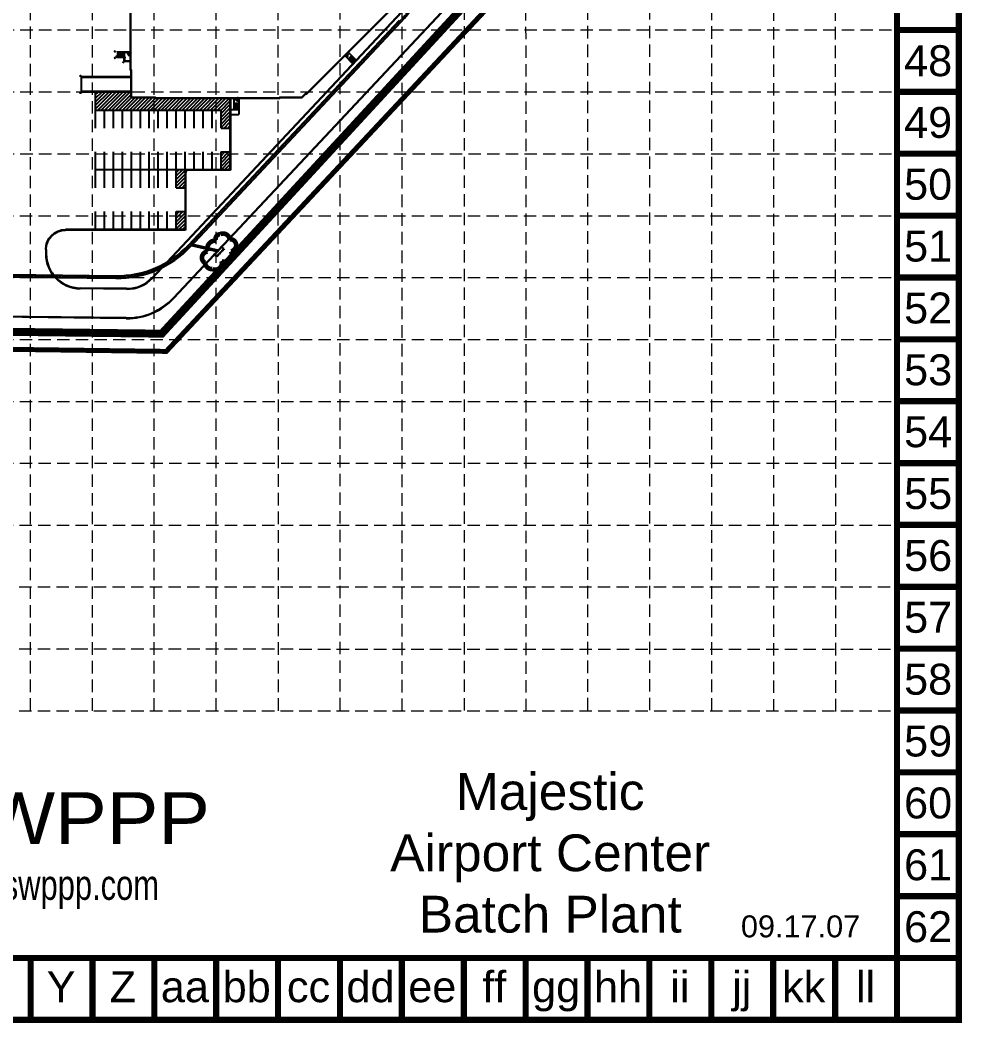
# Model space of a CAD drawing. Header units: inches. Extents: x 2412594 to 2415086, y 7034205 to 7038188.
# Drawn here: x 2414141 to 2415086, y 7034205 to 7035212 of the extents above; entities that cross this region are included whole.
import ezdxf
from ezdxf.enums import TextEntityAlignment as Align

# ---------------------------------------------------------------- set-up
doc = ezdxf.new("R2010")
doc.units = ezdxf.units.IN
doc.header["$MEASUREMENT"] = 0
doc.linetypes.add('2752-06.112 Base Storm$0$CNTRLN', pattern=[1.125, 0.75, -0.125, 0.125, -0.125])
doc.linetypes.add('HIDDEN', pattern=[0.375, 0.25, -0.125])
for name, color, linetype in [('2752-06.112 Base Storm$0$P-STORM', 11, 'Continuous'), ('BASE', 7, 'Continuous'), ('GRID', 254, 'HIDDEN'), ('LEGEND', 7, 'Continuous'), ('LIMITS OF DISTURBANCE', 1, 'HIDDEN'), ('LOGO', 7, 'Continuous'), ('P-BLDG', 7, 'Continuous'), ('P-PVMT', 3, 'Continuous'), ('P-STRIPE', 10, 'Continuous'), ('SILT FENCE', 200, 'Continuous'), ('STORM', 5, '2752-06.112 Base Storm$0$CNTRLN')]:
    doc.layers.add(name, color=color, linetype=linetype)
doc.styles.add('LOGO1', font='ROCKEB.TTF', dxfattribs={"height": 25})
doc.styles.get("Standard").update_dxf_attribs({"font": 'ARIAL.TTF'})
pattern_1 = [(45, (-11869.0322, -12555.78), (-1.767766953, 1.767766953), [])]

# ---------------------------------------------------------------- blocks, each defined once
blk = doc.blocks.new('new logo')
at = {"layer": 'LOGO'}
h = blk.add_hatch(color=170, dxfattribs=at)
h.paths.add_polyline_path([(67.43, 44.06), (66.82, 44.7), (66.35, 45.25), (65.96, 45.76), (65.54, 46.4), (65.09, 47.19), (64.7, 47.94), (64.44, 48.47), (64.18, 49.02), (63.92, 49.58), (63.67, 50.15), (63.31, 50.99), (62.9, 52), (62.6, 52.78), (62.42, 53.27), (62.25, 53.75), (62.07, 54.23), (61.88, 54.72), (61.69, 55.22), (61.48, 55.74), (61.26, 56.27), (61.03, 56.81), (60.78, 57.37), (60.52, 57.93), (60.25, 58.5), (59.96, 59.07), (59.66, 59.64), (59.34, 60.2), (59.02, 60.77), (58.68, 61.32), (58.34, 61.87), (57.99, 62.4), (57.64, 62.91), (57.29, 63.4), (56.95, 63.87), (56.61, 64.32), (56.27, 64.74), (55.93, 65.14), (55.58, 65.53), (55.23, 65.91), (54.91, 66.23), (53.98, 66.22), (52.92, 66.33), (52.05, 66.5), (51.45, 66.64), (50.85, 66.81), (50.26, 67.01), (49.41, 67.35), (48.33, 67.91), (47.34, 68.56), (46.46, 69.26), (45.69, 70.02), (45.01, 70.79), (44.44, 71.52), (43.98, 72.16), (43.6, 72.69), (43.42, 72.95), (43.25, 73.18), (43.1, 73.38), (42.96, 73.53), (42.85, 73.65), (42.75, 73.73), (42.66, 73.76), (42.59, 73.76), (42.53, 73.71), (42.48, 73.63), (42.43, 73.52), (42.38, 73.38), (42.33, 73.22), (42.19, 72.76), (41.96, 72.1), (41.67, 71.46), (41.36, 70.91), (40.98, 70.34), (40.53, 69.77), (40.01, 69.21), (39.42, 68.67), (38.77, 68.17), (38.06, 67.7), (37.31, 67.27), (36.53, 66.9), (35.73, 66.59), (34.88, 66.34), (33.96, 66.14), (32.97, 65.99), (31.89, 65.9), (30.76, 65.86), (29.65, 65.89), (28.59, 65.97), (27.62, 66.13), (26.71, 66.36), (25.83, 66.67), (24.95, 67.08), (24.08, 67.58), (23.21, 68.18), (22.36, 68.88), (21.76, 69.47), (21.37, 69.89), (20.98, 70.36), (20.61, 70.88), (20.24, 71.46), (19.89, 72.13), (19.54, 72.89), (19.19, 73.77), (18.85, 74.77, -0.595729), (106.28, 106.77), (106.97, 107.48), (107.53, 108.05), (108.12, 108.64, 37.93689), (112.29, 104.53), (112.05, 104.24), (111.57, 103.66), (111.09, 103.06), (110.61, 102.47, -0.146449), (123.57, 75.01), (123.33, 74.47), (123.13, 73.97), (122.94, 73.5), (122.77, 73.07), (122.51, 72.4), (122.22, 71.72), (121.9, 71.1), (121.52, 70.53), (121.11, 70), (120.66, 69.51), (120.15, 69.03), (119.62, 68.57), (119.04, 68.14), (118.44, 67.73), (117.81, 67.36), (117.15, 67.03), (116.47, 66.74), (115.76, 66.49), (115.03, 66.28), (114.28, 66.11), (113.5, 65.97), (112.72, 65.88), (111.92, 65.82), (111.11, 65.8), (110.29, 65.82), (109.44, 65.89), (108.56, 66.01), (107.66, 66.19), (106.75, 66.43), (105.88, 66.73), (105.05, 67.1), (104.26, 67.53), (103.5, 68.04), (102.78, 68.61), (102.07, 69.26), (101.4, 69.96), (100.78, 70.68), (100.24, 71.38), (99.83, 72.02), (99.55, 72.52), (99.4, 72.79), (99.26, 73.03), (99.13, 73.24), (99.02, 73.4), (98.92, 73.52), (98.82, 73.58), (98.72, 73.6), (98.63, 73.58), (98.54, 73.51), (98.45, 73.42), (98.36, 73.3), (98.26, 73.16), (98.17, 73), (98.06, 72.83), (97.8, 72.39), (97.42, 71.81), (96.93, 71.14), (96.41, 70.55), (95.93, 70.06), (95.41, 69.58), (94.84, 69.11), (94.21, 68.65), (93.52, 68.19), (92.75, 67.74), (91.9, 67.28), (90.95, 66.85), (90.08, 66.57), (89.39, 66.39), (88.62, 66.22), (87.78, 66.08), (87.59, 65.61), (87.38, 65.07), (87.13, 64.45), (86.86, 63.76), (86.57, 63), (86.26, 62.19), (85.94, 61.33), (85.6, 60.44), (85.25, 59.53), (84.91, 58.59), (84.56, 57.66), (84.21, 56.72), (83.87, 55.8), (83.53, 54.89), (83.21, 54.02), (82.9, 53.18), (82.61, 52.38), (82.34, 51.64), (82.09, 50.96), (81.86, 50.33), (81.65, 49.76), (81.33, 48.95), (80.94, 48.06), (80.54, 47.29), (80.1, 46.58), (79.62, 45.94), (79.13, 45.36), (78.61, 44.81), (78.1, 44.32), (77.57, 43.87), (77.04, 43.47), (76.48, 43.12), (75.9, 42.81), (75.31, 42.55), (74.58, 42.28), (73.74, 42.05), (72.97, 41.94), (72.25, 41.93), (71.55, 42.04), (70.87, 42.22), (70.06, 42.5), (69.36, 42.77), (68.67, 43.11), (68.04, 43.53)])
h.paths.add_polyline_path([(71.76, 72.04), (70.7, 73.9), (70.07, 75.23), (69.69, 74.29), (68.67, 72.59), (67.85, 71.67), (67.95, 71.51), (68.11, 71.24), (68.27, 70.99), (68.41, 70.76), (68.55, 70.55), (68.68, 70.37), (68.8, 70.21), (68.92, 70.07), (69.04, 69.95), (69.15, 69.84), (69.26, 69.75), (69.37, 69.67), (69.48, 69.59), (69.59, 69.52), (69.7, 69.46), (69.82, 69.41), (69.94, 69.36), (70.05, 69.32), (70.17, 69.28), (70.29, 69.25), (70.41, 69.22), (70.53, 69.2), (70.64, 69.18), (70.76, 69.17), (70.88, 69.16), (71, 69.15), (71.11, 69.15), (71.22, 69.16), (71.33, 69.17), (71.44, 69.19), (71.54, 69.21), (71.64, 69.24), (71.74, 69.27), (71.84, 69.31), (71.94, 69.35), (72.04, 69.4), (72.14, 69.45), (72.24, 69.51), (72.35, 69.58), (72.45, 69.65), (72.56, 69.72), (72.67, 69.81), (72.78, 69.9), (72.89, 70), (73, 70.1), (73.11, 70.21), (73.22, 70.34), (73.3, 70.42), (72.52, 71.08)], flags=17)
blk.add_hatch(color=240, dxfattribs=at).paths.add_polyline_path([(117.73, 117.3), (118.86, 118.16), (119.82, 118.88), (120.63, 119.47), (121.31, 119.95), (121.89, 120.34), (122.37, 120.64), (122.78, 120.89), (123.13, 121.1), (123.45, 121.27), (123.73, 121.42), (123.99, 121.55), (124.22, 121.67), (124.44, 121.77), (124.65, 121.85), (124.84, 121.93), (125.03, 122.01), (125.21, 122.09), (125.4, 122.16), (125.58, 122.23), (125.76, 122.3), (125.93, 122.37), (126.1, 122.44), (126.26, 122.49), (126.41, 122.55), (126.56, 122.6), (126.69, 122.64), (126.82, 122.67), (126.95, 122.71), (127.06, 122.73), (127.18, 122.76), (127.29, 122.78), (127.39, 122.79), (127.5, 122.8), (127.6, 122.81), (127.7, 122.82), (127.79, 122.82), (127.89, 122.82), (127.98, 122.82), (128.06, 122.81), (128.14, 122.8), (128.22, 122.79), (128.29, 122.78), (128.35, 122.76), (128.42, 122.74), (128.47, 122.72), (128.52, 122.7), (128.57, 122.67), (128.62, 122.64), (128.65, 122.61), (128.69, 122.57), (128.72, 122.53), (128.75, 122.49), (128.77, 122.44), (128.79, 122.39), (128.81, 122.34), (128.82, 122.28), (128.83, 122.21), (128.84, 122.14), (128.84, 122.07), (128.84, 122), (128.83, 121.92), (128.82, 121.84), (128.81, 121.76), (128.79, 121.68), (128.77, 121.6), (128.74, 121.52), (128.7, 121.44), (128.66, 121.35), (128.61, 121.26), (128.56, 121.16), (128.5, 121.06), (128.43, 120.95), (128.35, 120.83), (128.27, 120.7), (128.18, 120.57), (128.08, 120.42), (127.96, 120.27), (127.85, 120.12), (127.71, 119.96), (127.57, 119.79), (127.42, 119.62), (127.25, 119.44), (127.06, 119.24), (126.84, 119.03), (126.58, 118.79), (126.28, 118.52), (125.94, 118.21), (125.54, 117.86), (125.08, 117.47), (124.58, 117.04), (124.04, 116.57), (123.48, 116.08), (122.89, 115.57), (122.3, 115.05), (121.71, 114.53), (121.13, 114.01), (120.58, 113.5), (120.04, 112.99), (119.52, 112.49), (119.01, 111.99), (118.51, 111.49), (118.02, 110.99), (117.53, 110.47), (117.03, 109.94), (116.53, 109.4), (116.03, 108.85), (115.52, 108.29), (115.02, 107.71), (114.51, 107.14), (114.01, 106.56), (113.51, 105.98), (113.02, 105.4), (112.54, 104.82), (112.05, 104.24), (111.57, 103.66), (111.09, 103.06), (110.59, 102.44), (110.09, 101.8), (109.56, 101.13), (109.02, 100.43), (108.45, 99.68), (107.87, 98.9), (107.27, 98.1), (106.66, 97.27), (106.04, 96.43), (105.43, 95.59), (104.82, 94.74), (104.23, 93.91), (103.65, 93.08), (103.08, 92.27), (102.52, 91.46), (101.97, 90.65), (101.42, 89.84), (100.87, 89.01), (100.32, 88.18), (99.77, 87.33), (99.2, 86.45), (98.63, 85.56), (98.06, 84.66), (97.5, 83.76), (96.94, 82.87), (96.4, 81.99), (95.88, 81.13), (95.38, 80.29), (94.91, 79.49), (94.46, 78.72), (94.03, 77.96), (93.61, 77.23), (93.21, 76.5), (92.81, 75.77), (92.41, 75.04), (92.01, 74.29), (91.6, 73.54), (91.18, 72.77), (90.78, 72.02), (90.38, 71.27), (90, 70.56), (89.64, 69.88), (89.31, 69.25), (89.01, 68.69), (88.75, 68.19), (88.53, 67.74), (88.33, 67.32), (88.15, 66.92), (87.97, 66.52), (87.78, 66.08), (87.59, 65.61), (87.38, 65.07), (87.13, 64.45), (86.86, 63.76), (86.57, 63), (86.26, 62.19), (85.94, 61.33), (85.6, 60.44), (85.25, 59.53), (84.91, 58.59), (84.56, 57.66), (84.21, 56.72), (83.87, 55.8), (83.53, 54.89), (83.21, 54.02), (82.9, 53.18), (82.61, 52.38), (82.34, 51.64), (82.09, 50.96), (81.86, 50.33), (81.65, 49.76), (81.44, 49.23), (81.24, 48.75), (81.04, 48.29), (80.84, 47.87), (80.64, 47.48), (80.43, 47.11), (80.2, 46.75), (79.97, 46.41), (79.73, 46.09), (79.49, 45.78), (79.24, 45.49), (78.99, 45.21), (78.74, 44.95), (78.48, 44.69), (78.23, 44.45), (77.97, 44.21), (77.71, 43.99), (77.44, 43.78), (77.17, 43.58), (76.9, 43.39), (76.62, 43.21), (76.33, 43.04), (76.04, 42.89), (75.75, 42.75), (75.45, 42.62), (75.16, 42.5), (74.87, 42.39), (74.58, 42.29), (74.3, 42.2), (74.02, 42.13), (73.75, 42.07), (73.49, 42.02), (73.23, 41.98), (72.98, 41.95), (72.73, 41.94), (72.49, 41.93), (72.24, 41.94), (72.01, 41.97), (71.77, 42), (71.53, 42.05), (71.3, 42.11), (71.06, 42.17), (70.83, 42.24), (70.59, 42.32), (70.35, 42.4), (70.12, 42.48), (69.88, 42.57), (69.64, 42.66), (69.4, 42.76), (69.16, 42.87), (68.93, 42.98), (68.69, 43.11), (68.47, 43.25), (68.25, 43.39), (68.04, 43.55), (67.83, 43.72), (67.62, 43.9), (67.42, 44.09), (67.22, 44.28), (67.03, 44.49), (66.83, 44.69), (66.64, 44.9), (66.45, 45.13), (66.26, 45.36), (66.06, 45.62), (65.86, 45.91), (65.65, 46.23), (65.43, 46.59), (65.2, 47), (64.96, 47.45), (64.7, 47.94), (64.44, 48.47), (64.18, 49.02), (63.92, 49.58), (63.67, 50.15), (63.43, 50.71), (63.2, 51.26), (62.99, 51.78), (62.79, 52.29), (62.6, 52.78), (62.42, 53.27), (62.25, 53.75), (62.07, 54.23), (61.88, 54.72), (61.69, 55.22), (61.48, 55.74), (61.26, 56.27), (61.03, 56.81), (60.78, 57.37), (60.52, 57.93), (60.25, 58.5), (59.96, 59.07), (59.66, 59.64), (59.34, 60.2), (59.02, 60.77), (58.68, 61.32), (58.34, 61.87), (57.99, 62.4), (57.64, 62.91), (57.29, 63.4), (56.95, 63.87), (56.61, 64.32), (56.27, 64.74), (55.93, 65.14), (55.58, 65.53), (55.23, 65.91), (54.86, 66.28), (54.49, 66.65), (54.09, 67.01), (53.68, 67.39), (53.25, 67.76), (52.81, 68.14), (52.35, 68.52), (51.89, 68.9), (51.42, 69.28), (50.95, 69.66), (50.48, 70.04), (50.01, 70.41), (49.54, 70.78), (49.09, 71.13), (48.65, 71.47), (48.24, 71.8), (47.84, 72.11), (47.47, 72.4), (47.14, 72.66), (46.83, 72.9), (46.56, 73.11), (46.32, 73.3), (46.11, 73.47), (45.92, 73.63), (45.75, 73.78), (45.6, 73.92), (45.46, 74.05), (45.34, 74.18), (45.23, 74.31), (45.13, 74.44), (45.04, 74.56), (44.96, 74.69), (44.9, 74.82), (44.84, 74.96), (44.8, 75.1), (44.76, 75.24), (44.73, 75.39), (44.72, 75.54), (44.71, 75.69), (44.7, 75.84), (44.71, 75.99), (44.72, 76.15), (44.75, 76.3), (44.78, 76.45), (44.81, 76.6), (44.86, 76.75), (44.92, 76.9), (44.99, 77.06), (45.07, 77.23), (45.17, 77.4), (45.29, 77.59), (45.42, 77.8), (45.57, 78.01), (45.73, 78.24), (45.91, 78.48), (46.11, 78.73), (46.32, 78.99), (46.55, 79.26), (46.8, 79.54), (47.06, 79.83), (47.33, 80.13), (47.62, 80.43), (47.91, 80.73), (48.21, 81.04), (48.52, 81.34), (48.84, 81.64), (49.16, 81.93), (49.48, 82.21), (49.79, 82.48), (50.1, 82.74), (50.41, 82.98), (50.7, 83.21), (50.98, 83.42), (51.24, 83.62), (51.49, 83.79), (51.7, 83.95), (51.9, 84.08), (52.08, 84.19), (52.25, 84.29), (52.4, 84.38), (52.55, 84.45), (52.68, 84.51), (52.82, 84.56), (52.95, 84.61), (53.08, 84.64), (53.21, 84.67), (53.34, 84.69), (53.47, 84.7), (53.6, 84.7), (53.72, 84.69), (53.85, 84.68), (53.97, 84.65), (54.1, 84.62), (54.22, 84.58), (54.35, 84.54), (54.48, 84.48), (54.61, 84.43), (54.74, 84.36), (54.88, 84.3), (55.02, 84.23), (55.17, 84.15), (55.34, 84.06), (55.51, 83.97), (55.7, 83.86), (55.91, 83.73), (56.14, 83.59), (56.4, 83.42), (56.68, 83.23), (56.99, 83.01), (57.32, 82.78), (57.67, 82.53), (58.03, 82.27), (58.4, 81.99), (58.79, 81.71), (59.18, 81.42), (59.57, 81.13), (59.97, 80.83), (60.37, 80.53), (60.76, 80.22), (61.15, 79.91), (61.54, 79.59), (61.91, 79.27), (62.28, 78.93), (62.64, 78.6), (62.98, 78.25), (63.32, 77.9), (63.65, 77.54), (63.97, 77.17), (64.29, 76.79), (64.6, 76.4), (64.91, 76.01), (65.22, 75.6), (65.52, 75.19), (65.82, 74.78), (66.11, 74.37), (66.39, 73.96), (66.66, 73.57), (66.91, 73.18), (67.15, 72.81), (67.37, 72.45), (67.58, 72.12), (67.77, 71.8), (67.95, 71.51), (68.11, 71.24), (68.27, 70.99), (68.41, 70.76), (68.55, 70.55), (68.68, 70.37), (68.8, 70.21), (68.92, 70.07), (69.04, 69.95), (69.15, 69.84), (69.26, 69.75), (69.37, 69.67), (69.48, 69.59), (69.59, 69.52), (69.7, 69.46), (69.82, 69.41), (69.94, 69.36), (70.05, 69.32), (70.17, 69.28), (70.29, 69.25), (70.41, 69.22), (70.53, 69.2), (70.64, 69.18), (70.76, 69.17), (70.88, 69.16), (71, 69.15), (71.11, 69.15), (71.22, 69.16), (71.33, 69.17), (71.44, 69.19), (71.54, 69.21), (71.64, 69.24), (71.74, 69.27), (71.84, 69.31), (71.94, 69.35), (72.04, 69.4), (72.14, 69.45), (72.24, 69.51), (72.35, 69.58), (72.45, 69.65), (72.56, 69.72), (72.67, 69.81), (72.78, 69.9), (72.89, 70), (73, 70.1), (73.11, 70.21), (73.22, 70.34), (73.34, 70.47), (73.46, 70.61), (73.58, 70.77), (73.72, 70.94), (73.85, 71.12), (74, 71.32), (74.15, 71.53), (74.32, 71.77), (74.5, 72.01), (74.68, 72.27), (74.88, 72.55), (75.09, 72.84), (75.32, 73.15), (75.56, 73.46), (75.82, 73.79), (76.09, 74.14), (76.37, 74.49), (76.67, 74.87), (76.99, 75.25), (77.32, 75.65), (77.66, 76.07), (78.02, 76.5), (78.39, 76.95), (78.77, 77.42), (79.18, 77.91), (79.6, 78.4), (80.03, 78.92), (80.49, 79.45), (80.96, 80), (81.46, 80.56), (81.97, 81.13), (82.5, 81.72), (83.04, 82.31), (83.59, 82.91), (84.14, 83.51), (84.68, 84.1), (85.22, 84.68), (85.74, 85.25), (86.24, 85.81), (86.73, 86.35), (87.2, 86.89), (87.67, 87.41), (88.13, 87.94), (88.59, 88.46), (89.06, 88.98), (89.53, 89.52), (90.01, 90.05), (90.5, 90.6), (91, 91.16), (91.52, 91.73), (92.06, 92.31), (92.61, 92.9), (93.18, 93.5), (93.77, 94.12), (94.38, 94.75), (95.01, 95.39), (95.64, 96.03), (96.28, 96.68), (96.92, 97.32), (97.56, 97.96), (98.19, 98.58), (98.8, 99.19), (99.39, 99.77), (99.96, 100.34), (100.52, 100.9), (101.07, 101.45), (101.61, 101.98), (102.14, 102.52), (102.66, 103.05), (103.19, 103.59), (103.72, 104.13), (104.25, 104.67), (104.78, 105.23), (105.32, 105.78), (105.86, 106.34), (106.41, 106.91), (106.97, 107.48), (107.53, 108.05), (108.11, 108.62), (108.69, 109.2), (109.27, 109.77), (109.86, 110.34), (110.45, 110.91), (111.04, 111.47), (111.62, 112.02), (112.2, 112.56), (112.77, 113.1), (113.35, 113.62), (113.95, 114.16), (114.58, 114.71), (115.26, 115.3), (116.01, 115.91), (116.82, 116.58)])
at = {"layer": 'LOGO', "style": 'LOGO1'}
for s, height, width, p in [('SWPPP', 31.324, 1.115, (136.96, 67.05)), ('www.swppp.com', 18.1118, 0.77, (135.01, 33.35))]:
    blk.add_text(s, height=height, dxfattribs=dict(at, width=width)).set_placement(p)

msp = doc.modelspace()

# ---------------------------------------------------------------- hatches: boundary and pattern name
at = {"layer": 'P-STRIPE'}
h = msp.add_hatch(dxfattribs=at)
h.set_pattern_fill('ANSI31', color=252, scale=20, style=0)
h.set_pattern_definition(pattern_1)
h.paths.add_polyline_path([(2414342.4, 7035079.7), (2414351.4, 7035079.7), (2414351.4, 7035061.7), (2414342.4, 7035061.7)])
h = msp.add_hatch(dxfattribs=at)
h.set_pattern_fill('ANSI31', color=252, scale=20, style=0)
h.set_pattern_definition(pattern_1)
h.paths.add_polyline_path([(2414297.4, 7035061.7), (2414306.4, 7035061.7), (2414306.4, 7035043.7), (2414297.4, 7035043.7)])
h.paths.add_polyline_path([(2414297.4, 7035019.7), (2414306.4, 7035019.7), (2414306.4, 7035001.7), (2414297.4, 7035001.7)])

# ---------------------------------------------------------------- linework, layer by layer
at = {"layer": '2752-06.112 Base Storm$0$P-STORM', "color": 5}
msp.add_line((2414314.4, 7034991.2), (2414521.5, 7035212.1), dxfattribs=at)
for points in [[(2414316.3, 7034989.5), (2414523.3, 7035210.4, 0.19049), (2414550.7, 7035279.7), (2414550.7, 7035417.3), (2414568.7, 7035427.7), (2414586.9, 7035427.7)], [(2414049.4, 7034957.6), (2414236.8, 7034955.3, 0.210562), (2414310, 7034986.5), (2414314.4, 7034991.2)], [(2414034.9, 7034955.3), (2414236.7, 7034952.8, 0.210562), (2414311.9, 7034984.8), (2414312.7, 7034985.8)]]:
    msp.add_lwpolyline(points, format="xyb", dxfattribs=at)
for points in [[(2414313.9, 7034987), (2414316.3, 7034989.5)], [(2414312.7, 7034985.8), (2414339, 7034979.6)], [(2414313.9, 7034987), (2414340.2, 7034980.9)]]:
    msp.add_lwpolyline(points, dxfattribs=at)
at = {"layer": 'BASE', "const_width": 6.21}
for points in [[(2415083.3, 7034207.8), (2415083.3, 7038185.2), (2412597.5, 7038185.2), (2412597.5, 7034207.8)], [(2415021.2, 7034270), (2415021.2, 7038123.1), (2412659.6, 7038123.1), (2412659.6, 7034270)]]:
    msp.add_lwpolyline(points, close=True, dxfattribs=at)
for points in [[(2415083.3, 7035202.2), (2415021.2, 7035202.2)], [(2415083.3, 7035140), (2415021.2, 7035140)], [(2415083.3, 7035077.9), (2415021.2, 7035077.9)], [(2415083.3, 7035015.7), (2415021.2, 7035015.7)], [(2415083.3, 7034953.6), (2415021.2, 7034953.6)], [(2415083.3, 7034891.4), (2415021.2, 7034891.4)], [(2415083.3, 7034829.3), (2415021.2, 7034829.3)], [(2415083.3, 7034767.1), (2415021.2, 7034767.1)], [(2415083.3, 7034705), (2415021.2, 7034705)], [(2415083.3, 7034642.8), (2415021.2, 7034642.8)], [(2415083.3, 7034580.7), (2415021.2, 7034580.7)], [(2415083.3, 7034518.6), (2415021.2, 7034518.6)], [(2415083.3, 7034456.4), (2415021.2, 7034456.4)], [(2415083.3, 7034394.3), (2415021.2, 7034394.3)], [(2415083.3, 7034332.1), (2415021.2, 7034332.1)], [(2414151.2, 7034270), (2414151.2, 7034207.8)], [(2414213.3, 7034270), (2414213.3, 7034207.8)], [(2414275.4, 7034270), (2414275.4, 7034207.8)], [(2414337.6, 7034270), (2414337.6, 7034207.8)], [(2414399.7, 7034270), (2414399.7, 7034207.8)], [(2414461.9, 7034270), (2414461.9, 7034207.8)], [(2414524, 7034270), (2414524, 7034207.8)], [(2414586.2, 7034270), (2414586.2, 7034207.8)], [(2414648.3, 7034270), (2414648.3, 7034207.8)], [(2414710.5, 7034270), (2414710.5, 7034207.8)], [(2414772.6, 7034270), (2414772.6, 7034207.8)], [(2414834.8, 7034270), (2414834.8, 7034207.8)], [(2414896.9, 7034270), (2414896.9, 7034207.8)], [(2414959.1, 7034270), (2414959.1, 7034207.8)], [(2415021.2, 7034270), (2415021.2, 7034207.8)], [(2415083.3, 7034270), (2415021.2, 7034270)]]:
    msp.add_lwpolyline(points, dxfattribs=at)
at = {"layer": 'GRID', "color": 252, "linetype": 'HIDDEN', "lineweight": 0, "ltscale": 50}
for p, q in [((2414151.2, 7034518.3), (2414151.2, 7038123.1)), ((2414213.3, 7034518.3), (2414213.3, 7038123.1)), ((2414275.4, 7034518.3), (2414275.4, 7038123.1)), ((2414337.6, 7034518.3), (2414337.6, 7038123.1)), ((2414400, 7034518.4), (2414399.7, 7038123.1)), ((2414462.1, 7034518.8), (2414461.9, 7038123.1)), ((2414524.2, 7034518), (2414524, 7038123.1)), ((2414586.9, 7034518.6), (2414586.5, 7038124.4)), ((2414648.7, 7034517.9), (2414648.6, 7038124.4)), ((2414710.9, 7034518.7), (2414710.7, 7038124.4)), ((2414773.2, 7034518.9), (2414772.9, 7038124.4)), ((2414835.2, 7034518.4), (2414835, 7038124.4)), ((2414897.5, 7034517.5), (2414897.2, 7038124.4)), ((2414959.7, 7034517.7), (2414959.3, 7038124.4)), ((2412659.6, 7035202.2), (2415021.2, 7035202.2)), ((2412659.6, 7035140), (2415021.2, 7035140)), ((2412659.6, 7035077.9), (2415021.2, 7035077.9)), ((2412659, 7035015.5), (2415020.6, 7035015.5)), ((2412659, 7034953.4), (2415020.6, 7034953.4)), ((2412659, 7034891.2), (2415020.6, 7034891.2)), ((2412659, 7034829.1), (2415020.6, 7034829.1)), ((2412659, 7034766.9), (2415020.6, 7034766.9)), ((2412658.7, 7034704.8), (2415018.6, 7034704.7)), ((2412658.3, 7034642.5), (2415018.6, 7034642.9)), ((2412658.5, 7034580.5), (2415018.9, 7034580.3)), ((2412658.5, 7034518.6), (2415018.8, 7034518.2))]:
    msp.add_line(p, q, dxfattribs=at)
at = {"layer": 'LEGEND', "color": 170, "ltscale": 100, "const_width": 4.66}
msp.add_lwpolyline([(2414329.1, 7034979.6, 0.520567), (2414329.1, 7034979.6, 0.765195), (2414326.5, 7034968.1, 0.417879), (2414333.8, 7034962, 0.6649), (2414342.9, 7034970.1, 0.744833), (2414352.4, 7034979.9, 0.975642), (2414351, 7034992, 0.520567), (2414341.5, 7034997, 0.520567), (2414337.2, 7034990.6, 0.540264), (2414329.1, 7034979.6)], format="xyb", close=True, dxfattribs=at)
at = {"layer": 'LIMITS OF DISTURBANCE', "ltscale": 60, "const_width": 5}
msp.add_lwpolyline([(2414786.6, 7035859.9), (2414739.6, 7035922.3), (2414654.8, 7036041.9), (2414554.9, 7036272), (2414463.5, 7036453.6), (2414436.2, 7036571.2), (2414426.3, 7036933.7), (2413311.3, 7036935.3), (2413183.8, 7036923.4), (2413173.1, 7036917.9), (2413161.8, 7036918.8), (2413145.9, 7036915.1), (2413063.5, 7036887), (2413070, 7036868.3), (2413078.9, 7036845.7), (2413065.9, 7036577.3), (2413056.2, 7036041), (2413030.3, 7035479.1), (2413017.3, 7034896), (2414287.4, 7034879.3), (2414828, 7035457.4), (2414835.1, 7035727.4), (2414842.4, 7035789.6)], close=True, dxfattribs=at)
at = {"layer": 'P-BLDG', "color": 9, "linetype": 'Continuous', "lineweight": 30}
for p, q in [((2414237.8, 7035179.8), (2414237.8, 7035179.9)), ((2414237.8, 7035179.9), (2414251.4, 7035179.9)), ((2414237.8, 7035179.8), (2414251.4, 7035179.8)), ((2414238.7, 7035179.6), (2414238.7, 7035179.7)), ((2414239.6, 7035179.6), (2414239.6, 7035179.7)), ((2414240.5, 7035179.6), (2414240.5, 7035179.7)), ((2414241.4, 7035179.6), (2414241.4, 7035179.7)), ((2414242.3, 7035179.6), (2414242.3, 7035179.7)), ((2414243.3, 7035179.6), (2414243.3, 7035179.7)), ((2414244.2, 7035179.6), (2414244.2, 7035179.7)), ((2414245.1, 7035179.6), (2414245.1, 7035179.7)), ((2414236.8, 7035175.4), (2414245.4, 7035175.4)), ((2414236.8, 7035175.2), (2414236.8, 7035175.4)), ((2414236.8, 7035175.2), (2414245.4, 7035175.2)), ((2414237.8, 7035175.1), (2414245.4, 7035175.1)), ((2414237.8, 7035175), (2414237.8, 7035175.1)), ((2414237.8, 7035175), (2414245.3, 7035175)), ((2414238.7, 7035175.1), (2414238.7, 7035179.5)), ((2414239.6, 7035175.1), (2414239.6, 7035179.5)), ((2414240.5, 7035175.1), (2414240.5, 7035179.5)), ((2414241.4, 7035175.1), (2414241.4, 7035179.5)), ((2414242.3, 7035175.1), (2414242.3, 7035179.5)), ((2414243.3, 7035175.1), (2414243.3, 7035179.5)), ((2414244.2, 7035175.1), (2414244.2, 7035179.5)), ((2414245.1, 7035175.1), (2414245.1, 7035179.5)), ((2414245.3, 7035170.7), (2414245.3, 7035175)), ((2414245.3, 7035170.7), (2414251.4, 7035170.7)), ((2414245.4, 7035170.8), (2414245.4, 7035175.1)), ((2414245.4, 7035170.8), (2414251.4, 7035170.8)), ((2414245.6, 7035174.1), (2414245.6, 7035175.1)), ((2414245.6, 7035174.1), (2414245.7, 7035174.1)), ((2414245.7, 7035174.1), (2414245.7, 7035175.1))]:
    msp.add_line(p, q, dxfattribs=at)
msp.add_lwpolyline([(2414516.4, 7035226.1), (2414428, 7035137.8), (2414427.5, 7035138.4), (2414423.6, 7035134.5), (2414401.4, 7035134.5), (2414401.4, 7035134.4), (2414401.4, 7035133.6), (2414276.4, 7035133.6), (2414276.4, 7035134.5), (2414252.3, 7035134.5), (2414252.3, 7035162), (2414251.4, 7035162), (2414251.4, 7035482)], dxfattribs=at)
for points in [[(2414251.8, 7035179), (2414248.8, 7035179), (2414248.8, 7035179.1), (2414251.8, 7035179.1)], [(2414466.9, 7035177.2), (2414469, 7035175.1), (2414468.9, 7035175), (2414466.8, 7035177.1)]]:
    msp.add_lwpolyline(points, close=True, dxfattribs=at)
at = {"layer": 'P-BLDG', "color": 9, "linetype": 'Continuous', "lineweight": 30, "extrusion": (0, 0, -1)}
msp.add_lwpolyline([(-2414359.1, 7035134.1), (-2414359.1, 7035131.1), (-2414359.3, 7035131.1), (-2414359.3, 7035134.1)], close=True, dxfattribs=at)
at = {"layer": 'P-BLDG', "color": 9, "linetype": 'Continuous', "lineweight": 30}
for centre in [(2414235.8, 7035180.6), (2414235.8, 7035174), (2414244.3, 7035169.7)]:
    msp.add_circle(centre, 0.25, dxfattribs=at)
for radius in [0.25, 0.125]:
    msp.add_arc((2414245.4, 7035175.1), radius, 0, 90, dxfattribs=at)
at = {"layer": 'P-BLDG', "color": 9, "linetype": 'Continuous', "lineweight": 30, "extrusion": (0, 0, -1)}
msp.add_arc((-2414251.8, 7035179.1), 3, 269.9999, 357.2137, dxfattribs=at)
msp.add_ellipse((2414466.8, 7035177.1), major_axis=(-2.13, 2.13), ratio=0.885638, start_param=1.570795, end_param=3.092962, dxfattribs=at)
at = {"layer": 'P-BLDG', "color": 9, "linetype": 'Continuous', "lineweight": 30}
msp.add_ellipse((2414359.3, 7035134.1), major_axis=(0.01, 3.01), ratio=0.885638, start_param=1.570795, end_param=3.092962, dxfattribs=at)
at = {"layer": 'P-PVMT', "color": 7}
for p, q in [((2414294.8, 7034933.1), (2414637.7, 7035299)), ((2414295.1, 7034932.8), (2414638, 7035298.7)), ((2414273.2, 7034953.3), (2414554.4, 7035253.3)), ((2414273.6, 7034952.9), (2414555.1, 7035253.3)), ((2414470.1, 7035179.9), (2414478.1, 7035171.9)), ((2414466.6, 7035176.4), (2414474.7, 7035168.3)), ((2414470.1, 7035172.8), (2414473.7, 7035176.4)), ((2414470.1, 7035172.8), (2414473.7, 7035176.4)), ((2414474.7, 7035168.3), (2414478.2, 7035171.8)), ((2414351.4, 7035133.7), (2414351.4, 7035061.7)), ((2414351.9, 7035133.7), (2414351.9, 7035061.2)), ((2414355.2, 7035133.7), (2414355.2, 7035128.7)), ((2414360.2, 7035133.7), (2414360.2, 7035128.7)), ((2414351.9, 7035122.3), (2414355.2, 7035122.3)), ((2414355.2, 7035128.7), (2414360.2, 7035128.7)), ((2414355.2, 7035128.7), (2414355.2, 7035122.3)), ((2414355.2, 7035122.3), (2414360.2, 7035122.3)), ((2414360.2, 7035128.7), (2414360.2, 7035117.3)), ((2414351.9, 7035117.3), (2414360.2, 7035117.3)), ((2414351.4, 7035061.7), (2414309.4, 7035061.7)), ((2414351.9, 7035061.2), (2414309.4, 7035061.2)), ((2414306.4, 7035058.7), (2414306.4, 7035001.7)), ((2414306.9, 7035058.7), (2414306.9, 7035001.2)), ((2414306.4, 7035001.7), (2414186.4, 7035001.7)), ((2414306.9, 7035001.2), (2414186.4, 7035001.2)), ((2414166.4, 7034981.7), (2414166.4, 7034977.4)), ((2414166.9, 7034981.7), (2414166.9, 7034977.4)), ((2414247.6, 7034942.4), (2414201, 7034942.9)), ((2414247.6, 7034941.9), (2414201, 7034942.4)), ((2414247.3, 7034912.9), (2413220.1, 7034925.5)), ((2414247.3, 7034912.4), (2413220.1, 7034925))]:
    msp.add_line(p, q, dxfattribs=at)
at = {"layer": 'P-PVMT', "color": 7, "extrusion": (0, 0, -1)}
for p, q in [((2414252.3, 7035155.1), (2414202.3, 7035155.1)), ((2414202.3, 7035154.5), (2414202.3, 7035155.1)), ((2414202.3, 7035155.1), (2414202.3, 7035154.5)), ((2414252.3, 7035154.5), (2414202.3, 7035154.5)), ((2414202.3, 7035140.5), (2414202.3, 7035154.5)), ((2414232.3, 7035154.9), (2414252.3, 7035154.9)), ((2414232.3, 7035154.8), (2414232.3, 7035154.9)), ((2414232.3, 7035154.8), (2414252.3, 7035154.8)), ((2414202.3, 7035146.2), (2414202.3, 7035146.9)), ((2414252.3, 7035140.5), (2414202.3, 7035140.5)), ((2414202.3, 7035139.8), (2414202.3, 7035140.5)), ((2414252.3, 7035139.8), (2414202.3, 7035139.8)), ((2414232.3, 7035140.1), (2414232.3, 7035140.2)), ((2414232.3, 7035140.2), (2414252.3, 7035140.2)), ((2414232.3, 7035140.1), (2414252.3, 7035140.1))]:
    msp.add_line(p, q, dxfattribs=at)
at = {"layer": 'P-PVMT', "color": 7}
for centre in [(2414201.3, 7035156.1), (2414201.3, 7035138.8)]:
    msp.add_circle(centre, 0.25, dxfattribs=at)
for centre, radius, start, end in [((2414309.4, 7035058.7), 3, 90, 180), ((2414309.4, 7035058.7), 2.5, 90, 180), ((2414201.4, 7034977.4), 35, 180, 269.2972), ((2414201.4, 7034977.4), 34.5, 180, 269.2972), ((2414248.1, 7034976.9), 34.5, 269.2972, 316.8598), ((2414248.1, 7034976.9), 35, 269.2972, 316.8598), ((2414248.1, 7034976.9), 64, 269.2972, 316.8598), ((2414248.1, 7034976.9), 64.5, 269.2972, 316.8598)]:
    msp.add_arc(centre, radius, start, end, dxfattribs=at)
at = {"layer": 'P-PVMT', "color": 7, "extrusion": (0, 0, -1)}
for radius in [20, 19.5]:
    msp.add_arc((-2414186.4, 7034981.7), radius, 0, 90, dxfattribs=at)
at = {"layer": 'P-STRIPE', "color": 252}
for p, q in [((2414470.8, 7035172.2), (2414474.3, 7035175.7)), ((2414471.4, 7035171.5), (2414475, 7035175.1)), ((2414472.1, 7035170.9), (2414475.6, 7035174.4)), ((2414472.7, 7035170.2), (2414476.3, 7035173.8)), ((2414473.4, 7035169.6), (2414476.9, 7035173.1)), ((2414474, 7035169), (2414477.6, 7035172.5)), ((2414216.4, 7035103.7), (2414216.4, 7035139.8)), ((2414216.4, 7035137.2), (2414219.1, 7035139.8)), ((2414216.4, 7035133.6), (2414222.6, 7035139.8)), ((2414216.4, 7035130.1), (2414226.1, 7035139.8)), ((2414216.4, 7035126.6), (2414229.7, 7035139.8)), ((2414216.4, 7035123), (2414233.2, 7035139.8)), ((2414218.6, 7035121.7), (2414236.7, 7035139.8)), ((2414222.2, 7035121.7), (2414240.3, 7035139.8)), ((2414225.7, 7035121.7), (2414243.8, 7035139.8)), ((2414229.3, 7035121.7), (2414247.4, 7035139.8)), ((2414232.8, 7035121.7), (2414250.9, 7035139.8)), ((2414236.3, 7035121.7), (2414251.4, 7035136.8)), ((2414239.9, 7035121.7), (2414251.9, 7035133.7)), ((2414243.4, 7035121.7), (2414255.4, 7035133.7)), ((2414246.9, 7035121.7), (2414258.9, 7035133.7)), ((2414250.5, 7035121.7), (2414262.5, 7035133.7)), ((2414254, 7035121.7), (2414266, 7035133.7)), ((2414257.5, 7035121.7), (2414269.5, 7035133.7)), ((2414261.1, 7035121.7), (2414273.1, 7035133.7)), ((2414264.6, 7035121.7), (2414276.6, 7035133.7)), ((2414268.1, 7035121.7), (2414280.1, 7035133.7)), ((2414271.7, 7035121.7), (2414283.7, 7035133.7)), ((2414275.2, 7035121.7), (2414287.2, 7035133.7)), ((2414278.8, 7035121.7), (2414290.7, 7035133.7)), ((2414282.3, 7035121.7), (2414294.3, 7035133.7)), ((2414285.8, 7035121.7), (2414297.8, 7035133.7)), ((2414289.4, 7035121.7), (2414301.4, 7035133.7)), ((2414292.9, 7035121.7), (2414304.9, 7035133.7)), ((2414296.4, 7035121.7), (2414308.4, 7035133.7)), ((2414300, 7035121.7), (2414312, 7035133.7)), ((2414303.5, 7035121.7), (2414315.5, 7035133.7)), ((2414307, 7035121.7), (2414319, 7035133.7)), ((2414310.6, 7035121.7), (2414322.6, 7035133.7)), ((2414314.1, 7035121.7), (2414326.1, 7035133.7)), ((2414317.6, 7035121.7), (2414329.6, 7035133.7)), ((2414321.2, 7035121.7), (2414333.2, 7035133.7)), ((2414324.7, 7035121.7), (2414336.7, 7035133.7)), ((2414328.2, 7035121.7), (2414340.2, 7035133.7)), ((2414331.8, 7035121.7), (2414343.8, 7035133.7)), ((2414335.3, 7035121.7), (2414347.3, 7035133.7)), ((2414338.9, 7035121.7), (2414350.9, 7035133.7)), ((2414342.4, 7035121.7), (2414351.4, 7035130.7)), ((2414216.4, 7035121.7), (2414342.4, 7035121.7)), ((2414225.4, 7035103.7), (2414225.4, 7035121.7)), ((2414234.4, 7035103.7), (2414234.4, 7035121.7)), ((2414243.4, 7035103.7), (2414243.4, 7035121.7)), ((2414252.4, 7035103.7), (2414252.4, 7035121.7)), ((2414261.4, 7035103.7), (2414261.4, 7035121.7)), ((2414270.4, 7035103.7), (2414270.4, 7035121.7)), ((2414279.4, 7035103.7), (2414279.4, 7035121.7)), ((2414288.4, 7035103.7), (2414288.4, 7035121.7)), ((2414297.4, 7035103.7), (2414297.4, 7035121.7)), ((2414306.4, 7035103.7), (2414306.4, 7035121.7)), ((2414315.4, 7035103.7), (2414315.4, 7035121.7)), ((2414324.4, 7035103.7), (2414324.4, 7035121.7)), ((2414333.4, 7035103.7), (2414333.4, 7035121.7)), ((2414342.4, 7035118.2), (2414351.4, 7035127.2)), ((2414342.4, 7035114.7), (2414351.4, 7035123.7)), ((2414342.4, 7035103.7), (2414342.4, 7035121.7)), ((2414342.4, 7035111.1), (2414351.4, 7035120.1)), ((2414355.2, 7035127.8), (2414360.2, 7035127.8)), ((2414355.2, 7035126.9), (2414360.2, 7035126.9)), ((2414355.2, 7035126), (2414360.2, 7035126)), ((2414355.2, 7035125), (2414360.2, 7035125)), ((2414355.2, 7035124.1), (2414360.2, 7035124.1)), ((2414355.2, 7035123.2), (2414360.2, 7035123.2)), ((2414342.4, 7035107.6), (2414351.4, 7035116.6)), ((2414342.4, 7035104.1), (2414351.4, 7035113.1)), ((2414345.6, 7035103.7), (2414351.4, 7035109.5)), ((2414342.4, 7035103.7), (2414351.4, 7035103.7)), ((2414349.1, 7035103.7), (2414351.4, 7035106)), ((2414216.4, 7035043.7), (2414216.4, 7035079.7)), ((2414225.4, 7035043.7), (2414225.4, 7035079.7)), ((2414234.4, 7035043.7), (2414234.4, 7035079.7)), ((2414243.4, 7035043.7), (2414243.4, 7035079.7)), ((2414252.4, 7035043.7), (2414252.4, 7035079.7)), ((2414261.4, 7035043.7), (2414261.4, 7035079.7)), ((2414270.4, 7035043.7), (2414270.4, 7035079.7)), ((2414279.4, 7035043.7), (2414279.4, 7035079.7)), ((2414288.4, 7035043.7), (2414288.4, 7035079.7)), ((2414297.4, 7035043.7), (2414297.4, 7035079.7)), ((2414306.4, 7035061.7), (2414306.4, 7035079.7)), ((2414315.4, 7035061.7), (2414315.4, 7035079.7)), ((2414324.4, 7035061.7), (2414324.4, 7035079.7)), ((2414333.4, 7035061.7), (2414333.4, 7035079.7)), ((2414342.4, 7035061.7), (2414342.4, 7035079.7)), ((2414342.4, 7035079.7), (2414351.4, 7035079.7)), ((2414309.4, 7035061.7), (2414216.4, 7035061.7)), ((2414306.4, 7035058.7), (2414306.4, 7035061.7)), ((2414297.4, 7035043.7), (2414306.4, 7035043.7)), ((2414216.4, 7035001.7), (2414216.4, 7035019.7)), ((2414225.4, 7035001.7), (2414225.4, 7035019.7)), ((2414234.4, 7035001.7), (2414234.4, 7035019.7)), ((2414243.4, 7035001.7), (2414243.4, 7035019.7)), ((2414252.4, 7035001.7), (2414252.4, 7035019.7)), ((2414261.4, 7035001.7), (2414261.4, 7035019.7)), ((2414270.4, 7035001.7), (2414270.4, 7035019.7)), ((2414279.4, 7035001.7), (2414279.4, 7035019.7)), ((2414288.4, 7035001.7), (2414288.4, 7035019.7)), ((2414297.4, 7035001.7), (2414297.4, 7035019.7)), ((2414297.4, 7035019.7), (2414306.4, 7035019.7))]:
    msp.add_line(p, q, dxfattribs=at)
at = {"layer": 'SILT FENCE', "const_width": 8}
msp.add_lwpolyline([(2414774.4, 7035864), (2414828.2, 7035780.5), (2414818.9, 7035729.2), (2414808.1, 7035466.7), (2414282.9, 7034897.1), (2413140.3, 7034910.9)], dxfattribs=at)
at = {"layer": 'STORM', "color": 5}
msp.add_lwpolyline([(2413048.4, 7034901.8), (2413138.8, 7034949.4, -0.124823), (2413210.5, 7034966.6), (2414236.8, 7034954.1, 0.210562), (2414311, 7034985.7), (2414522.4, 7035211.3, 0.19049), (2414549.4, 7035279.7), (2414549.4, 7035881.5, 0.16465), (2414534, 7035927.1), (2414527.3, 7035935.8, -0.16465), (2414511.9, 7035981.3), (2414511.9, 7036110.2, 0.065543), (2414508.5, 7036136.1), (2414502.5, 7036158.4)], format="xyb", dxfattribs=at)
msp.add_lwpolyline([(2414311.9, 7034986.7), (2414339.6, 7034980.3)], dxfattribs=at)
for points in [[(2414335.5, 7034976.6), (2414343, 7034984.6), (2414345.6, 7034982.2), (2414338.1, 7034974.2)], [(2414336.2, 7034976.6), (2414343.1, 7034983.9), (2414344.9, 7034982.2), (2414338, 7034974.9)]]:
    msp.add_lwpolyline(points, close=True, dxfattribs=at)

# ---------------------------------------------------------------- block references
at = {"layer": 'GRID', "xscale": 1.663199999835342, "yscale": 1.663200000301003, "zscale": 1.663199999990465}
msp.add_blockref('new logo', (2413822.9, 7034272.9), dxfattribs=at)

# ---------------------------------------------------------------- texts
at = {"insert": (2414673, 7034455.7), "char_height": 36.96, "width": 346.405, "attachment_point": 2}
msp.add_mtext('Majestic Airport Center Batch Plant', dxfattribs=at)
at = {"layer": 'BASE'}
for s, height, p in [('48', 31.07, (2415052.5, 7035171.3)), ('49', 31.07, (2415052.5, 7035109.3)), ('50', 31.07, (2415052.5, 7035047.2)), ('51', 31.07, (2415052.5, 7034985.1)), ('52', 31.07, (2415052.5, 7034922.9)), ('53', 31.07, (2415052.5, 7034860.8)), ('54', 31.07, (2415052.5, 7034798.6)), ('55', 31.07, (2415052.5, 7034736.5)), ('56', 31.07, (2415052.5, 7034674.3)), ('57', 31.07, (2415052.5, 7034612.2)), ('58', 31.07, (2415052.5, 7034550)), ('59', 31.07, (2415052.5, 7034487.9)), ('60', 31.07, (2415052.5, 7034425.7)), ('61', 31.07, (2415052.5, 7034363.6)), ('62', 31.07, (2415052.5, 7034301.4)), ('Y', 31.1, (2414181.8, 7034241.1)), ('Z', 31.1, (2414243.9, 7034241.1)), ('bb', 31.07, (2414368.2, 7034241.1)), ('dd', 31.07, (2414492.5, 7034241.1)), ('ff', 31.07, (2414616.8, 7034241.1)), ('hh', 31.07, (2414741.1, 7034241.1)), ('ii', 31.07, (2414803.2, 7034241.1)), ('jj', 31.07, (2414865.4, 7034241.1)), ('kk', 31.07, (2414927.5, 7034241.1)), ('ll', 31.07, (2414989.7, 7034241.1)), ('aa', 31.07, (2414306.1, 7034241.1)), ('cc', 31.07, (2414430.3, 7034241.1)), ('ee', 31.07, (2414554.6, 7034241.1)), ('gg', 31.07, (2414678.9, 7034241.1))]:
    msp.add_text(s, height=height, dxfattribs=at).set_placement(p, align=Align.MIDDLE_CENTER)
msp.add_text('09.17.07', height=22.03, dxfattribs=at).set_placement((2414924.4, 7034290.7), align=Align.CENTER)

doc.saveas('drawing.dxf')
